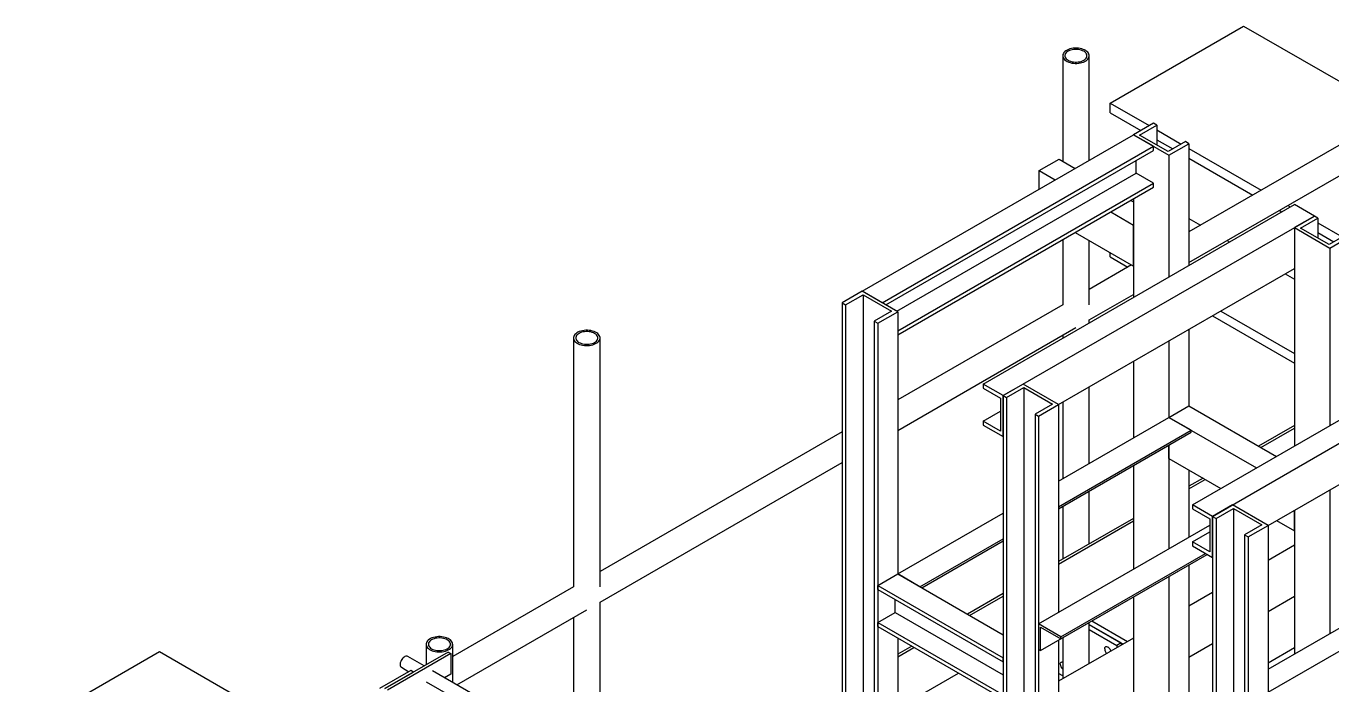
# Model space of a CAD drawing. Header units: millimetres. Extents: x 0 to 16187, y -20471 to 6290.
# Drawn here: x 228.2 to 383.9, y 5706.6 to 5785.2 of the extents above; entities that cross this region are included whole.
import ezdxf

# ---------------------------------------------------------------- set-up
doc = ezdxf.new("R2010")
doc.units = ezdxf.units.MM

msp = doc.modelspace()

# ---------------------------------------------------------------- linework, layer by layer
at = {"color": 7, "linetype": 'Continuous', "lineweight": 25}
for p, q in [((357.48518, 5776.01355), (373.39508, 5785.19814)), ((373.39508, 5785.19814), (391.39897, 5774.80471)), ((351.81198, 5781.6582), (351.81198, 5769.07812)), ((354.97698, 5769.19407), (354.97698, 5781.6582)), ((402.61627, 5781.28032), (366.87202, 5760.64561)), ((366.87202, 5756.99108), (402.61627, 5777.62579)), ((357.48518, 5774.84997), (357.48518, 5776.01355)), ((357.48518, 5776.01355), (362.13756, 5773.32778)), ((357.48518, 5774.84997), (361.12977, 5772.746)), ((362.62938, 5773.61171), (360.24289, 5772.23402)), ((360.98536, 5772.17279), (363.05364, 5773.36678)), ((363.05364, 5773.36678), (362.62938, 5773.61171)), ((363.05364, 5773.36678), (363.05364, 5770.97879)), ((327.89276, 5753.55868), (360.24289, 5772.23402)), ((362.62938, 5770.85633), (360.24289, 5772.23402)), ((360.24289, 5772.23402), (364.48553, 5769.78479)), ((364.37947, 5770.21341), (360.98536, 5772.17279)), ((363.05364, 5772.79894), (365.95593, 5771.12348)), ((363.05364, 5771.63537), (364.94814, 5770.5417)), ((366.44775, 5771.4074), (364.37947, 5770.21341)), ((366.87202, 5771.16248), (366.44775, 5771.4074)), ((330.27924, 5752.18099), (362.62938, 5770.85633)), ((330.70358, 5751.93603), (362.62938, 5770.3664)), ((362.62938, 5770.3664), (362.62938, 5770.85633)), ((364.48553, 5769.78479), (366.87202, 5771.16248)), ((364.48553, 5769.78479), (364.48553, 5755.27314)), ((366.87202, 5771.16248), (366.87202, 5756.65083)), ((366.87202, 5770.59464), (375.48906, 5765.62012)), ((348.9999, 5767.94612), (351.38638, 5769.32381)), ((351.38638, 5769.32381), (353.29405, 5768.22254)), ((360.56109, 5767.64101), (360.56109, 5769.17241)), ((366.87202, 5769.43107), (374.48127, 5765.03834)), ((332.02995, 5751.17033), (360.56109, 5767.64101)), ((348.9999, 5767.94612), (350.90757, 5766.84485)), ((348.9999, 5765.74357), (348.9999, 5767.94612)), ((362.62938, 5766.44701), (360.56109, 5767.64101)), ((332.1354, 5748.84321), (362.62938, 5766.44701)), ((332.1354, 5748.35328), (362.62938, 5765.95708)), ((362.62938, 5765.95708), (362.62938, 5766.44701)), ((342.31774, 5742.47594), (379.44084, 5763.90665)), ((359.92387, 5764.39523), (360.24289, 5764.21106)), ((360.24289, 5764.5794), (360.24289, 5752.82391)), ((378.65432, 5763.79286), (378.94902, 5763.62273)), ((381.82733, 5762.52897), (379.44084, 5763.90665)), ((344.70422, 5741.09825), (381.82733, 5762.52897)), ((357.53738, 5763.01754), (360.24289, 5761.45568)), ((366.87202, 5762.23386), (368.24764, 5761.43973)), ((377.64653, 5763.21107), (377.94123, 5763.04095)), ((381.82733, 5762.52897), (379.44084, 5761.15128)), ((380.1833, 5761.09005), (382.25159, 5762.28404)), ((382.25159, 5762.28404), (381.82733, 5762.52897)), ((382.25159, 5762.28404), (382.25159, 5759.89605)), ((353.29405, 5760.56791), (360.24289, 5756.55643)), ((360.24289, 5756.55643), (360.24289, 5761.45568)), ((379.44084, 5761.15128), (379.44084, 5735.06704)), ((379.44084, 5761.15128), (383.68348, 5758.70205)), ((383.57742, 5759.13067), (380.1833, 5761.09005)), ((382.25159, 5761.7162), (385.15388, 5760.04074)), ((382.25159, 5760.55263), (384.14609, 5759.45896)), ((351.81198, 5759.71233), (351.81198, 5751.95163)), ((354.97698, 5751.95163), (354.97698, 5759.59638)), ((371.41289, 5759.61247), (371.70759, 5759.44234)), ((385.6457, 5760.32466), (383.57742, 5759.13067)), ((383.68348, 5758.70205), (386.06997, 5760.07974)), ((357.48518, 5757.64138), (357.48518, 5758.14843)), ((357.48518, 5757.64138), (359.57658, 5756.43404)), ((383.68348, 5758.70205), (383.68348, 5737.51626)), ((351.33335, 5740.02592), (379.44084, 5756.25203)), ((360.01574, 5756.68756), (354.97698, 5753.77875)), ((378.33741, 5755.61503), (379.44084, 5754.97803)), ((327.89276, 5753.55868), (325.50627, 5752.18099)), ((325.93054, 5751.93607), (327.99882, 5753.13007)), ((330.27924, 5752.18099), (327.89276, 5753.55868)), ((332.1354, 5751.10946), (327.89276, 5753.55868)), ((327.99882, 5753.13007), (331.39294, 5751.17069)), ((327.99882, 5753.13007), (327.99882, 5679.33519)), ((354.97698, 5750.12422), (360.24289, 5753.16417)), ((325.50627, 5752.18099), (325.93054, 5751.93607)), ((325.50627, 5752.18099), (325.50627, 5684.8432)), ((325.93054, 5751.93607), (325.93054, 5678.1412)), ((331.39294, 5751.17069), (329.32465, 5749.97669)), ((329.74891, 5749.73177), (332.1354, 5751.10946)), ((351.81198, 5751.95163), (332.1354, 5740.59258)), ((332.1354, 5751.10946), (332.1354, 5719.81553)), ((370.67414, 5751.19112), (379.44084, 5746.13021)), ((329.32465, 5749.97669), (329.74891, 5749.73177)), ((329.32465, 5749.97669), (329.32465, 5676.18182)), ((329.74891, 5749.73177), (329.74891, 5675.93689)), ((354.97698, 5749.78397), (354.97698, 5750.12422)), ((367.29628, 5728.05613), (404.41939, 5749.48685)), ((369.66635, 5750.60934), (379.44084, 5744.96664)), ((293.47567, 5747.98137), (293.47567, 5718.2748)), ((296.64067, 5718.2748), (296.64067, 5747.98137)), ((332.1354, 5736.93806), (353.39435, 5749.21059)), ((351.81198, 5748.2971), (351.81198, 5747.95685)), ((366.87202, 5748.99621), (366.87202, 5739.86856)), ((369.68277, 5726.67845), (406.80587, 5748.10916)), ((364.48553, 5747.61852), (364.48553, 5738.49087)), ((360.24289, 5745.16929), (360.24289, 5736.04164)), ((344.70422, 5741.09825), (342.31774, 5742.47594)), ((342.31774, 5742.47594), (342.31774, 5741.98602)), ((342.31774, 5741.98602), (344.38602, 5740.79202)), ((347.09071, 5742.47594), (344.70422, 5741.09825)), ((345.12849, 5740.85333), (347.19677, 5742.04733)), ((351.33335, 5740.02672), (347.09071, 5742.47594)), ((347.19677, 5742.04733), (350.59089, 5740.08795)), ((347.19677, 5742.04733), (347.19677, 5668.25245)), ((354.97698, 5733.00169), (354.97698, 5742.12934)), ((376.31189, 5725.60611), (404.41939, 5741.83222)), ((344.38602, 5740.79202), (344.38602, 5736.87262)), ((344.70422, 5736.19901), (344.70422, 5741.09825)), ((344.70422, 5741.09825), (345.12849, 5740.85333)), ((344.70422, 5741.09825), (344.70422, 5667.30338)), ((345.12849, 5740.85333), (345.12849, 5667.05845)), ((351.81198, 5740.30223), (351.81198, 5731.17458)), ((342.31774, 5738.06662), (344.38602, 5739.26062)), ((350.59089, 5740.08795), (348.5226, 5738.89395)), ((348.5226, 5738.89395), (348.5226, 5665.09908)), ((348.5226, 5738.89395), (348.94686, 5738.64903)), ((348.94686, 5738.64903), (351.33335, 5740.02672)), ((348.94686, 5738.64903), (348.94686, 5664.85415)), ((351.33335, 5740.02672), (351.33335, 5715.22429)), ((364.48553, 5738.49087), (366.87202, 5739.86856)), ((366.87202, 5739.86856), (377.31512, 5733.83988)), ((342.31774, 5738.06662), (342.31774, 5737.5767)), ((344.38602, 5736.87262), (342.31774, 5738.06662)), ((342.31774, 5737.5767), (344.70422, 5736.19901)), ((351.33335, 5730.89827), (364.48553, 5738.49087)), ((367.13718, 5736.9601), (364.48553, 5738.49087)), ((364.48553, 5738.49087), (374.92863, 5732.46219)), ((379.44084, 5737.53016), (375.18176, 5735.07144)), ((375.44693, 5734.91837), (379.44084, 5737.224)), ((325.50627, 5736.76567), (296.64067, 5720.10191)), ((351.33335, 5727.83674), (367.13718, 5736.9601)), ((351.33335, 5727.59178), (367.13718, 5736.71514)), ((367.13718, 5736.71514), (367.13718, 5736.9601)), ((351.33335, 5727.59132), (364.69767, 5735.30638)), ((364.48553, 5733.59162), (364.48553, 5735.18392)), ((364.48553, 5735.18392), (364.48553, 5722.81689)), ((364.69767, 5735.30638), (364.69767, 5735.30684)), ((296.64067, 5716.44738), (325.50627, 5733.11114)), ((360.24289, 5732.73469), (360.24289, 5720.36766)), ((364.48553, 5733.59162), (370.6853, 5730.01257)), ((366.87202, 5732.21393), (366.87202, 5724.19457)), ((368.55195, 5731.24413), (366.87202, 5730.27433)), ((366.87202, 5729.96818), (368.81711, 5731.09105)), ((354.97698, 5723.40747), (354.97698, 5729.69474)), ((383.68348, 5729.86164), (383.68348, 5712.71384)), ((351.81198, 5727.86763), (351.81198, 5721.58035)), ((369.68277, 5726.67845), (367.29628, 5728.05613)), ((367.29628, 5728.05613), (367.29628, 5727.56621)), ((372.06925, 5728.05613), (369.68277, 5726.67845)), ((376.31189, 5725.60691), (372.06925, 5728.05613)), ((332.1354, 5719.81553), (344.70422, 5727.07136)), ((360.24289, 5726.44742), (351.33335, 5721.30404)), ((351.33335, 5720.99789), (360.24289, 5726.14126)), ((367.29628, 5727.56621), (369.36457, 5726.37221)), ((369.36457, 5726.37221), (369.36457, 5722.45282)), ((369.68277, 5721.7792), (369.68277, 5726.67845)), ((369.68277, 5726.67845), (370.10703, 5726.43352)), ((369.68277, 5726.67845), (369.68277, 5652.88357)), ((370.10703, 5726.43352), (372.17532, 5727.62752)), ((370.10703, 5726.43352), (370.10703, 5652.63865)), ((372.17532, 5727.62752), (375.56943, 5725.66814)), ((372.17532, 5727.62752), (372.17532, 5653.83264)), ((377.31512, 5726.18526), (379.44084, 5724.95811)), ((379.44084, 5724.95811), (379.44084, 5727.41242)), ((379.44084, 5727.41242), (379.44084, 5710.26461)), ((348.94686, 5713.8466), (369.36457, 5725.63349)), ((367.29628, 5723.64681), (369.36457, 5724.84081)), ((375.56943, 5725.66814), (373.50115, 5724.47414)), ((373.92541, 5724.22922), (376.31189, 5725.60691)), ((376.31189, 5725.60691), (376.31189, 5651.81203)), ((376.31189, 5708.45831), (404.41939, 5724.68442)), ((334.78705, 5718.28477), (344.70422, 5724.00983)), ((334.99922, 5718.16228), (344.70422, 5723.76487)), ((334.99961, 5718.16206), (344.70422, 5723.76441)), ((367.29628, 5723.64681), (367.29628, 5723.15689)), ((369.36457, 5722.45282), (367.29628, 5723.64681)), ((367.29628, 5723.15689), (369.68277, 5721.7792)), ((373.50115, 5724.47414), (373.92541, 5724.22922)), ((373.50115, 5724.47414), (373.50115, 5650.67927)), ((373.92541, 5724.22922), (373.92541, 5650.43434)), ((379.44084, 5723.23754), (376.31189, 5721.43124)), ((349.15899, 5710.66211), (369.0496, 5722.14472)), ((351.59851, 5712.31584), (368.83704, 5722.26743)), ((351.59851, 5712.07087), (369.04921, 5722.14495)), ((376.31189, 5705.70293), (404.41939, 5721.92904)), ((366.87202, 5720.88762), (366.87202, 5703.79787)), ((329.74891, 5718.43784), (332.1354, 5719.81553)), ((329.74891, 5718.43784), (344.70422, 5709.80433)), ((329.74891, 5717.94792), (329.74891, 5718.43784)), ((334.78705, 5718.28477), (332.1354, 5719.81553)), ((332.1354, 5719.81553), (344.70422, 5712.5597)), ((364.48553, 5719.50994), (364.48553, 5702.42018)), ((293.47567, 5718.2748), (279.06208, 5709.95401)), ((329.74891, 5717.94792), (344.70422, 5709.3144)), ((331.8172, 5715.22252), (331.8172, 5716.75392)), ((344.70422, 5717.47713), (340.44514, 5715.01842)), ((340.71031, 5714.86534), (344.70422, 5717.17098)), ((360.24289, 5717.06071), (360.24289, 5699.97095)), ((369.68277, 5717.60432), (366.87202, 5715.98171)), ((379.44084, 5717.11448), (376.31189, 5715.30817)), ((279.55651, 5706.58491), (295.05804, 5715.53375)), ((296.64067, 5696.72244), (296.64067, 5716.44738)), ((329.74891, 5714.02852), (331.8172, 5715.22252)), ((331.8172, 5715.22252), (344.70422, 5707.783)), ((293.47567, 5714.62027), (293.47567, 5698.54955)), ((329.74891, 5714.02852), (344.70422, 5705.39501)), ((329.74891, 5713.5386), (329.74891, 5714.02852)), ((351.59851, 5712.31584), (348.94686, 5713.8466)), ((348.94686, 5713.8466), (348.94686, 5710.78457)), ((354.97698, 5709.11485), (354.97698, 5714.02076)), ((354.97698, 5713.78604), (358.78449, 5711.58802)), ((354.97698, 5713.78604), (359.02279, 5711.45045)), ((355.30401, 5714.20956), (359.55312, 5711.7566)), ((329.74891, 5713.5386), (344.70422, 5704.90508)), ((332.1354, 5712.16091), (332.1354, 5683.74484)), ((349.15899, 5713.47918), (351.59851, 5712.07087)), ((349.15899, 5710.66211), (349.15899, 5713.47918)), ((360.24289, 5712.1548), (351.33335, 5707.01143)), ((351.59851, 5712.07087), (351.59851, 5712.31584)), ((351.81198, 5712.19365), (351.81198, 5707.28773)), ((354.97698, 5713.17374), (358.25416, 5711.28186)), ((228.1907, 5701.37343), (244.1006, 5710.55803)), ((244.1006, 5710.55803), (262.10449, 5700.1646)), ((275.89708, 5711.41858), (275.89708, 5708.9681)), ((279.06208, 5706.87034), (279.06208, 5711.41858)), ((333.81533, 5711.19111), (332.1354, 5710.2213)), ((332.1354, 5709.91515), (334.08049, 5711.03803)), ((348.94686, 5710.78457), (349.15899, 5710.66211)), ((351.33335, 5711.91734), (351.33335, 5692.25908)), ((358.78449, 5711.58802), (358.25416, 5711.28186)), ((358.25416, 5711.28186), (358.25416, 5711.00672)), ((358.78449, 5711.58802), (358.78449, 5711.31288)), ((369.68277, 5711.48126), (366.87202, 5709.85865)), ((379.44084, 5710.99142), (376.31189, 5709.18511)), ((278.54024, 5710.49396), (270.98834, 5706.13434)), ((278.85844, 5710.31027), (271.30654, 5705.95065)), ((275.66267, 5708.83278), (273.69676, 5709.96767)), ((278.54024, 5710.49396), (278.85844, 5710.31027)), ((278.85844, 5710.31027), (278.85844, 5707.86065)), ((344.70422, 5709.3144), (344.70422, 5709.80433)), ((274.06425, 5708.27741), (270.35194, 5706.13434)), ((270.98834, 5706.13434), (274.38245, 5708.09372)), ((272.94682, 5708.6686), (273.84435, 5708.15047)), ((274.38245, 5708.09372), (274.06425, 5708.27741)), ((319.62703, 5683.45269), (276.66661, 5708.25321)), ((278.85844, 5707.86065), (278.10253, 5707.42427)), ((332.1354, 5703.7911), (339.38466, 5707.976)), ((351.81198, 5707.65199), (351.33335, 5707.92829)), ((275.91667, 5706.95414), (318.12691, 5682.58669))]:
    msp.add_line(p, q, dxfattribs=at)
at = {"color": 7, "linetype": 'Continuous', "lineweight": 25, "flags": 128}
for points in [[(353.71924, 5780.76409), (353.91862, 5780.79621), (354.10903, 5780.84308), (354.28722, 5780.9039), (354.45014, 5780.97762), (354.59499, 5781.06299), (354.7193, 5781.15854), (354.82094, 5781.26264), (354.89817, 5781.37351), (354.94968, 5781.48925), (354.97457, 5781.60788), (354.97243, 5781.72738), (354.94329, 5781.84568), (354.88765, 5781.96079), (354.80647, 5782.07071), (354.70112, 5782.17358), (354.57341, 5782.26762), (354.42553, 5782.35124), (354.26002, 5782.42301), (354.07969, 5782.48168), (353.88763, 5782.52627), (353.68714, 5782.556), (353.48164, 5782.57038), (353.27466, 5782.56914), (353.06972, 5782.55232), (352.87033, 5782.5202), (352.67992, 5782.47333), (352.50173, 5782.41251), (352.33882, 5782.33879), (352.19397, 5782.25342), (352.06966, 5782.15787), (351.96801, 5782.05377), (351.89078, 5781.9429), (351.83927, 5781.82716), (351.81438, 5781.70853), (351.81652, 5781.58903), (351.84566, 5781.47072), (351.9013, 5781.35562), (351.98249, 5781.2457), (352.08784, 5781.14283), (352.21554, 5781.04878), (352.36342, 5780.96516), (352.52894, 5780.8934), (352.70927, 5780.83473), (352.90132, 5780.79014), (353.10181, 5780.76041), (353.30731, 5780.74603), (353.5143, 5780.74727), (353.71924, 5780.76409)], [(353.66444, 5780.91495), (353.84493, 5780.94469), (354.01624, 5780.98896), (354.17489, 5781.04685), (354.31766, 5781.11719), (354.44164, 5781.19855), (354.5443, 5781.28926), (354.62355, 5781.38748), (354.67778, 5781.49121), (354.70588, 5781.59834), (354.70729, 5781.70669), (354.68198, 5781.81405), (354.63045, 5781.91824), (354.55377, 5782.01714), (354.45348, 5782.10873), (354.33164, 5782.19115), (354.19071, 5782.26272), (354.03358, 5782.32198), (353.86344, 5782.36773), (353.68375, 5782.39904), (353.49818, 5782.41526), (353.31049, 5782.41608), (353.12451, 5782.40146), (352.94403, 5782.37172), (352.77271, 5782.32745), (352.61406, 5782.26955), (352.47129, 5782.19922), (352.34732, 5782.11786), (352.24466, 5782.02715), (352.16541, 5781.92893), (352.11118, 5781.8252), (352.08307, 5781.71807), (352.08166, 5781.60972), (352.10698, 5781.50236), (352.1585, 5781.39817), (352.23519, 5781.29927), (352.33547, 5781.20768), (352.45732, 5781.12526), (352.59824, 5781.05369), (352.75537, 5780.99443), (352.92551, 5780.94868), (353.1052, 5780.91737), (353.29078, 5780.90115), (353.47846, 5780.90033), (353.66444, 5780.91495)], [(295.38293, 5747.08726), (295.58231, 5747.11938), (295.77273, 5747.16625), (295.95091, 5747.22706), (296.11383, 5747.30079), (296.25868, 5747.38615), (296.38299, 5747.4817), (296.48463, 5747.58581), (296.56186, 5747.69668), (296.61337, 5747.81242), (296.63826, 5747.93105), (296.63612, 5748.05054), (296.60698, 5748.16885), (296.55134, 5748.28395), (296.47016, 5748.39388), (296.36481, 5748.49674), (296.2371, 5748.59079), (296.08922, 5748.67441), (295.92371, 5748.74617), (295.74338, 5748.80485), (295.55132, 5748.84944), (295.35083, 5748.87917), (295.14534, 5748.89354), (294.93835, 5748.89231), (294.73341, 5748.87548), (294.53402, 5748.84336), (294.34361, 5748.79649), (294.16542, 5748.73568), (294.00251, 5748.66195), (293.85766, 5748.57659), (293.73335, 5748.48103), (293.63171, 5748.37693), (293.55447, 5748.26606), (293.50297, 5748.15032), (293.47807, 5748.03169), (293.48021, 5747.9122), (293.50935, 5747.79389), (293.56499, 5747.67879), (293.64618, 5747.56886), (293.75153, 5747.466), (293.87923, 5747.37195), (294.02711, 5747.28833), (294.19263, 5747.21657), (294.37296, 5747.15789), (294.56501, 5747.1133), (294.7655, 5747.08357), (294.971, 5747.0692), (295.17799, 5747.07043), (295.38293, 5747.08726)], [(295.32813, 5747.23811), (295.50862, 5747.26786), (295.67993, 5747.31213), (295.83858, 5747.37002), (295.98135, 5747.44036), (296.10533, 5747.52171), (296.20799, 5747.61242), (296.28724, 5747.71064), (296.34147, 5747.81437), (296.36957, 5747.92151), (296.37098, 5748.02986), (296.34567, 5748.13722), (296.29414, 5748.24141), (296.21746, 5748.34031), (296.11717, 5748.4319), (295.99533, 5748.51431), (295.8544, 5748.58588), (295.69727, 5748.64515), (295.52713, 5748.6909), (295.34744, 5748.7222), (295.16187, 5748.73843), (294.97418, 5748.73924), (294.7882, 5748.72463), (294.60772, 5748.69488), (294.4364, 5748.65061), (294.27775, 5748.59272), (294.13498, 5748.52238), (294.01101, 5748.44103), (293.90835, 5748.35032), (293.8291, 5748.2521), (293.77487, 5748.14837), (293.74676, 5748.04123), (293.74535, 5747.93288), (293.77067, 5747.82552), (293.82219, 5747.72133), (293.89888, 5747.62243), (293.99916, 5747.53084), (294.12101, 5747.44843), (294.26193, 5747.37686), (294.41906, 5747.31759), (294.5892, 5747.27184), (294.76889, 5747.24054), (294.95447, 5747.22431), (295.14216, 5747.2235), (295.32813, 5747.23811)], [(279.0284, 5711.60606), (278.97276, 5711.72116), (278.89157, 5711.83109), (278.78622, 5711.93395), (278.65851, 5712.028), (278.51064, 5712.11162), (278.34512, 5712.18339), (278.16479, 5712.24206), (277.97274, 5712.28665), (277.77225, 5712.31638), (277.56675, 5712.33075), (277.35976, 5712.32952), (277.15482, 5712.3127), (276.95544, 5712.28058), (276.76502, 5712.23371), (276.58683, 5712.17289), (276.42392, 5712.09917), (276.27907, 5712.0138), (276.15476, 5711.91825), (276.05312, 5711.81415), (275.97588, 5711.70328), (275.92438, 5711.58754), (275.89948, 5711.4689), (275.90162, 5711.34941), (275.93076, 5711.2311), (275.9864, 5711.116), (276.06759, 5711.00608), (276.17294, 5710.90321), (276.30064, 5710.80916), (276.44852, 5710.72554), (276.61404, 5710.65378), (276.79437, 5710.5951), (276.98642, 5710.55052), (277.18691, 5710.52078), (277.39241, 5710.50641), (277.5994, 5710.50765), (277.80434, 5710.52447), (278.00372, 5710.55659), (278.19414, 5710.60346), (278.37233, 5710.66428), (278.53524, 5710.738), (278.68009, 5710.82337), (278.8044, 5710.91892), (278.90604, 5711.02302), (278.98328, 5711.13389), (279.03478, 5711.24963), (279.05968, 5711.36826), (279.05754, 5711.48775), (279.0284, 5711.60606)], [(278.76708, 5711.57443), (278.71556, 5711.67862), (278.63887, 5711.77752), (278.53858, 5711.86911), (278.41674, 5711.95153), (278.27582, 5712.0231), (278.11869, 5712.08236), (277.94854, 5712.12811), (277.76886, 5712.15942), (277.58328, 5712.17564), (277.39559, 5712.17646), (277.20961, 5712.16184), (277.02913, 5712.1321), (276.85782, 5712.08783), (276.69916, 5712.02993), (276.55639, 5711.95959), (276.43242, 5711.87824), (276.32976, 5711.78753), (276.25051, 5711.68931), (276.19628, 5711.58558), (276.16817, 5711.47845), (276.16676, 5711.3701), (276.19208, 5711.26273), (276.2436, 5711.15854), (276.32029, 5711.05965), (276.42058, 5710.96806), (276.54242, 5710.88564), (276.68334, 5710.81407), (276.84047, 5710.75481), (277.01061, 5710.70906), (277.1903, 5710.67775), (277.37588, 5710.66152), (277.56357, 5710.66071), (277.74955, 5710.67532), (277.93003, 5710.70507), (278.10134, 5710.74934), (278.26, 5710.80723), (278.40277, 5710.87757), (278.52674, 5710.95893), (278.6294, 5711.04963), (278.70865, 5711.14786), (278.76288, 5711.25159), (278.79099, 5711.35872), (278.7924, 5711.46707), (278.76708, 5711.57443)], [(356.82226, 5710.88367), (356.83157, 5710.97368), (356.85903, 5711.04844), (356.90325, 5711.10419), (356.96204, 5711.13814), (357.03242, 5711.14857), (357.11089, 5711.13498), (357.19349, 5711.09804), (357.2761, 5711.03961), (357.35457, 5710.96261), (357.42495, 5710.8709), (357.48374, 5710.76909), (357.52796, 5710.66227), (357.54651, 5710.59821)], [(273.69676, 5709.96767), (273.64692, 5709.98964), (273.56176, 5710.00279), (273.46792, 5709.99119), (273.3688, 5709.95527), (273.26798, 5709.89631), (273.1691, 5709.81646), (273.07574, 5709.7186), (272.99128, 5709.60627), (272.91876, 5709.48352), (272.86081, 5709.35479), (272.81952, 5709.22474), (272.79638, 5709.09807), (272.79224, 5708.97934), (272.80723, 5708.87287), (272.84082, 5708.78248), (272.89179, 5708.71146), (272.94682, 5708.6686)], [(351.51896, 5709.04595), (351.52827, 5709.13597), (351.55573, 5709.21073), (351.59995, 5709.26648), (351.65874, 5709.30042), (351.72912, 5709.31086), (351.80759, 5709.29727), (351.81198, 5709.29586)]]:
    msp.add_lwpolyline(points, dxfattribs=at)
at = {"color": 7, "linetype": 'Continuous', "lineweight": 25}
for centre, radius, start, end in [((357.63791, 5710.92303), 0.81659, 182.7629152, 226.767558), ((352.3325, 5709.08412), 0.81443, 182.6860962, 230.2734614)]:
    msp.add_arc(centre, radius, start, end, dxfattribs=at)

doc.saveas('drawing.dxf')
